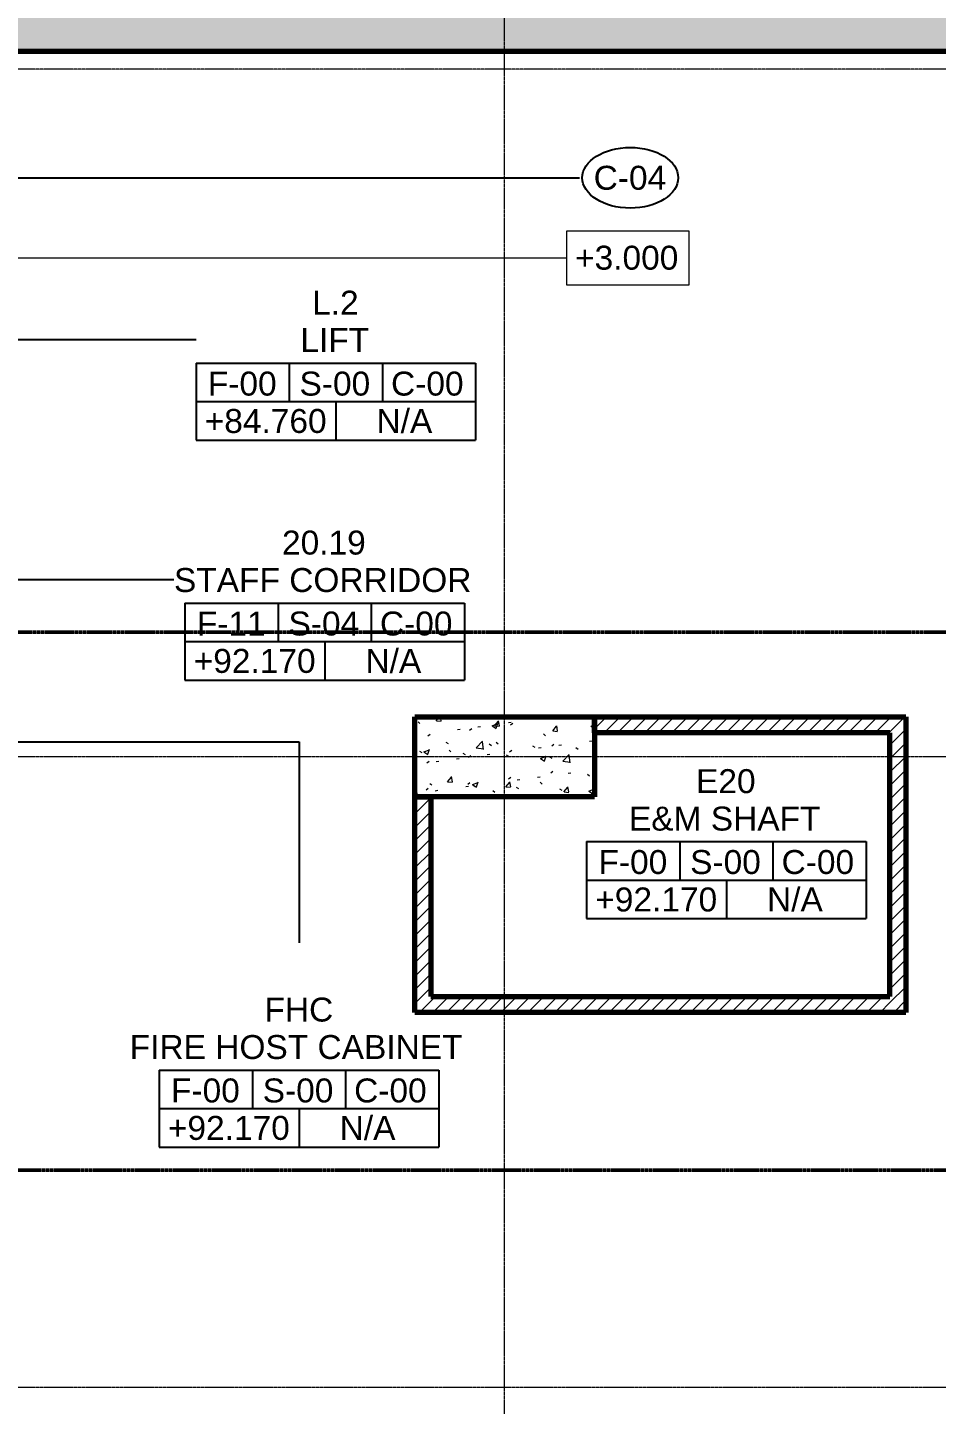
# Model space of a CAD drawing. Header units: millimetres. Extents: x -853236 to -774632, y -17723 to 22431.
# Drawn here: x -841855 to -830475, y -4532 to 12714 of the extents above; entities that cross this region are included whole.
import ezdxf

# ---------------------------------------------------------------- set-up
doc = ezdxf.new("R2010")
doc.units = ezdxf.units.MM
doc.linetypes.add('DPA_Grid _ Level 100', pattern=[10, 5.5, -1.6, 1.3, -1.6])
for name, color, linetype, lineweight in [('A-COLS', 5, 'Continuous', 70), ('A-COLS-E', 1, 'Continuous', 35), ('A-ROOM-IDEN', 3, 'Continuous', 25), ('A-ROOM-LINE', 3, 'Continuous', 25), ('A-WALL', 5, 'Continuous', 35), ('A-WALL-PATT', 1, 'Continuous', 35), ('G-ANNO-SECL', 3, 'Continuous', 9), ('G-ANNO-TEXT', 3, 'Continuous', 9), ('S-GRID', 251, 'Continuous', 9)]:
    doc.layers.add(name, color=color, linetype=linetype, lineweight=lineweight)
doc.styles.add('Arial_2', font='arial.ttf', dxfattribs={"height": 300})
pattern_1 = [(50, (0, 0), (728.7365, -63.75582), [76.2, -838.2]), (355, (0, 0), (-140.9716, 764.2276), [60.96, -670.56]), (100.451, (60.7, -5.3), (587.77, 700.46675), [64.76, -712.36]), (46.184, (0, 203.2), (1084.3162, -168.171), [114.3, -1257.3]), (96.636, (90.4, 189.2), (949.6099, 989.7098), [97.14, -1068.54]), (351.184, (0, 203.2), (949.6206, 989.7012), [91.44, -1005.84]), (21, (101.6, 152.4), (606.45787, -409.06057), [76.2, -838.2]), (326, (101.6, 152.4), (247.20834, 736.7529), [60.96, -670.56]), (71.451, (152.14, 118.3), (853.66825, 327.6855), [64.76, -712.36]), (37.5, (0, 0), (12.35469, 338.22012), [33.528, -628.904, 33.528, -647.192, -673.1]), (37.5, (0, 0), (12.35469, 338.22012), [-1343.152, 33.528, -639.572]), (7.5, (0, 0), (267.27887, 400.72213), [33.528, -354.584, 33.528, -613.664, -256.54]), (7.5, (0, 0), (267.27887, 400.72213), [-1035.304, 33.528, -223.012]), (327.5, (-226.57, 0), (542.36333, -22.915345), [33.528, -220.472, 33.528, -758.952, -1051.56]), (327.5, (-226.57, 0), (542.36333, -22.915345), [-1046.48, 33.528, -1018.032]), (317.5, (-328.17, 0), (592.51696, 101.7071), [33.528, -296.672, 33.528, -492.76, -746.76]), (317.5, (-328.17, 0), (592.51696, 101.7071), [-856.488, 33.528, -713.232])]
pattern_2 = [(45, (0, 0), (-84.852814, 84.852814), [])]

# ---------------------------------------------------------------- blocks, each defined once
blk = doc.blocks.new('DPA_TAG Room-Ceiling - STANDARD-8527542-4231-01 ENLARGED MULTI-PURPOSE LEVEL - REFLECTED CEILING PLAN - SHEET 2')
at = {"layer": 'A-ROOM-IDEN'}
blk.add_ellipse((0, 0), major_axis=(-6, 0), ratio=0.633333, dxfattribs=at)
blk = doc.blocks.new('DPA_Room Tag Box - Standard-4486259-4231-01 ENLARGED MULTI-PURPOSE LEVEL - REFLECTED CEILING PLAN - SHEET 2')
at = {"layer": 'A-ROOM-LINE'}
for p, q in [((-17.5, -2.94), (-17.5, -12.6)), ((-17.5, -2.94), (17.5, -2.94)), ((-5.83, -2.94), (-5.83, -7.77)), ((5.83, -2.94), (5.83, -7.77)), ((17.5, -2.94), (17.5, -12.6)), ((-17.5, -7.77), (17.5, -7.77)), ((0, -7.77), (0, -12.6)), ((-17.5, -12.6), (17.5, -12.6))]:
    blk.add_line(p, q, dxfattribs=at)
blk = doc.blocks.new('*U453')
at = {"layer": 'S-GRID', "linetype": 'DPA_Grid _ Level 100'}
for p, q in [((11400, -21302.2), (11400, 16962)), ((68400, 8615), (-4606.5, 8615)), ((68400, 0), (-4606.5, 0)), ((68400, -7900), (-4606.5, -7900))]:
    blk.add_line(p, q, dxfattribs=at)

msp = doc.modelspace()

# ---------------------------------------------------------------- hatches: boundary and pattern name
at = {"layer": 'A-COLS-E', "lineweight": 9}
h = msp.add_hatch(dxfattribs=at)
h.set_pattern_fill('FP_1', color=256, style=0, pattern_type=2)
h.set_pattern_definition(pattern_1)
h.paths.add_polyline_path([(-834757, 3079), (-834757, 4079), (-837007, 4079), (-837007, 3079)])
at = {"layer": 'A-WALL-PATT', "lineweight": 9}
h = msp.add_hatch(dxfattribs=at)
h.set_pattern_fill('FP_1', color=256, style=0, pattern_type=2)
h.set_pattern_definition(pattern_1)
h.paths.add_polyline_path([(-778775, 12414), (-778775, 13914), (-847407, 13914), (-847407, 12414), (-814074, 12414)])
h = msp.add_hatch(dxfattribs=at)
h.set_pattern_fill('FP_2', color=256, style=0, pattern_type=2)
h.set_pattern_definition(pattern_2)
h.paths.add_polyline_path([(-830857, 3879), (-830857, 4079), (-834757, 4079), (-834757, 3879), (-831057, 3879)])
h = msp.add_hatch(dxfattribs=at)
h.set_pattern_fill('FP_2', color=256, style=0, pattern_type=2)
h.set_pattern_definition(pattern_2)
h.paths.add_polyline_path([(-831057, 379), (-830857, 379), (-830857, 3879), (-831057, 3879), (-831057, 579)])
h = msp.add_hatch(dxfattribs=at)
h.set_pattern_fill('FP_2', color=256, style=0, pattern_type=2)
h.set_pattern_definition(pattern_2)
h.paths.add_polyline_path([(-836807, 579), (-836807, 3079), (-837007, 3079), (-837007, 579)])
h = msp.add_hatch(dxfattribs=at)
h.set_pattern_fill('FP_2', color=256, style=0, pattern_type=2)
h.set_pattern_definition(pattern_2)
h.paths.add_polyline_path([(-831723, 379), (-831057, 379), (-831057, 579), (-837007, 579), (-837007, 379)])

# ---------------------------------------------------------------- linework, layer by layer
at = {"layer": 'A-COLS'}
for p, q in [((-837007, 3079), (-837007, 4079)), ((-837007, 4079), (-834757, 4079)), ((-834757, 4079), (-834757, 3079)), ((-834757, 3079), (-837007, 3079))]:
    msp.add_line(p, q, dxfattribs=at)
at = {"layer": 'A-ROOM-IDEN'}
for p, q in [((-844582, 10832), (-834946, 10832)), ((-847914, 8805), (-839745, 8805)), ((-842915, 5800), (-840022, 5800)), ((-845452, 3768), (-838456, 3768)), ((-838456, 3768), (-838456, 1251))]:
    msp.add_line(p, q, dxfattribs=at)
at = {"layer": 'A-WALL', "color": 7, "lineweight": 70}
for p, q in [((-778775, 12414), (-847407, 12414)), ((-834757, 3879), (-834757, 4079)), ((-834757, 4079), (-830857, 4079)), ((-830857, 4079), (-830857, 3879)), ((-831057, 3879), (-834757, 3879)), ((-831057, 579), (-831057, 3879)), ((-830857, 3879), (-830857, 379)), ((-837007, 579), (-837007, 3079)), ((-837007, 3079), (-836807, 3079)), ((-836807, 3079), (-836807, 579)), ((-837007, 379), (-837007, 579)), ((-836807, 579), (-831057, 579)), ((-831057, 379), (-837007, 379)), ((-830857, 379), (-831057, 379))]:
    msp.add_line(p, q, dxfattribs=at)
at = {"layer": 'G-ANNO-SECL', "linetype": 'DPA_Grid _ Level 100', "lineweight": 50}
for p, q in [((-851425, 5140), (-777579, 5140)), ((-851424, -1598), (-777566, -1598))]:
    msp.add_line(p, q, dxfattribs=at)
at = {"layer": 'G-ANNO-TEXT', "color": 10}
msp.add_line((-844605, 9831), (-835103, 9831), dxfattribs=at)
at = {"layer": 'G-ANNO-TEXT', "color": 10, "flags": 128}
msp.add_lwpolyline([(-835103, 10168), (-833574, 10168), (-833574, 9485), (-835103, 9485)], close=True, dxfattribs=at)

# ---------------------------------------------------------------- block references
msp.add_blockref('*U453', (-847282, 3579))
at = {"layer": 'A-ROOM-IDEN', "xscale": 99.99999999999993, "yscale": 99.99999999999993, "zscale": 99.99999999999993}
for name, p in [('DPA_TAG Room-Ceiling - STANDARD-8527542-4231-01 ENLARGED MULTI-PURPOSE LEVEL - REFLECTED CEILING PLAN - SHEET 2', (-834309, 10832)), ('DPA_Room Tag Box - Standard-4486259-4231-01 ENLARGED MULTI-PURPOSE LEVEL - REFLECTED CEILING PLAN - SHEET 2', (-837995, 8805)), ('DPA_Room Tag Box - Standard-4486259-4231-01 ENLARGED MULTI-PURPOSE LEVEL - REFLECTED CEILING PLAN - SHEET 2', (-838134, 5800)), ('DPA_Room Tag Box - Standard-4486259-4231-01 ENLARGED MULTI-PURPOSE LEVEL - REFLECTED CEILING PLAN - SHEET 2', (-833105, 2813)), ('DPA_Room Tag Box - Standard-4486259-4231-01 ENLARGED MULTI-PURPOSE LEVEL - REFLECTED CEILING PLAN - SHEET 2', (-838456, -49))]:
    msp.add_blockref(name, p, dxfattribs=at)

# ---------------------------------------------------------------- texts
at = {"layer": 'A-ROOM-IDEN', "lineweight": 9, "char_height": 300, "attachment_point": 1, "style": 'Arial_2'}
for s, insert, width in [('C-04', (-834767, 10982), 1114.35), ('L.2', (-838292, 9418), 721.52), ('LIFT', (-838439, 8949), 1066.24), ('F-00', (-839598, 8404), 1058.23), ('S-00', (-838450, 8404), 1090.29), ('C-00', (-837304, 8404), 1114.35), ('+84.760', (-839637, 7936), 1883.97), ('N/A', (-837486, 7936), 857.81), ('20.19', (-838669, 6413), 1298.73), ('STAFF CORRIDOR', (-840022, 5944), 4569.62), ('F-11', (-839736, 5399), 1058.23), ('S-04', (-838588, 5399), 1090.29), ('C-00', (-837443, 5399), 1114.35), ('+92.170', (-839775, 4931), 1883.97), ('N/A', (-837624, 4931), 857.81), ('E20', (-833485, 3425), 921.94), ('E&M SHAFT', (-834325, 2956), 2950.21), ('F-00', (-834707, 2412), 1058.23), ('S-00', (-833559, 2412), 1090.29), ('C-00', (-832414, 2412), 1114.35), ('+92.170', (-834747, 1943), 1883.97), ('N/A', (-832596, 1943), 857.81), ('FHC', (-838889, 564), 1050.21), ('FIRE HOST CABINET', (-840576, 95), 5130.8), ('F-00', (-840059, -449), 1058.23), ('S-00', (-838911, -449), 1090.29), ('C-00', (-837766, -449), 1114.35), ('+92.170', (-840098, -918), 1883.97), ('N/A', (-837947, -918), 857.81)]:
    msp.add_mtext(s, dxfattribs=dict(at, insert=insert, width=width))
at = {"layer": 'G-ANNO-TEXT', "color": 7, "insert": (-835000, 9981), "char_height": 300, "width": 1595.36, "attachment_point": 1, "style": 'Arial_2'}
msp.add_mtext('+3.000', dxfattribs=at)

doc.saveas('drawing.dxf')
